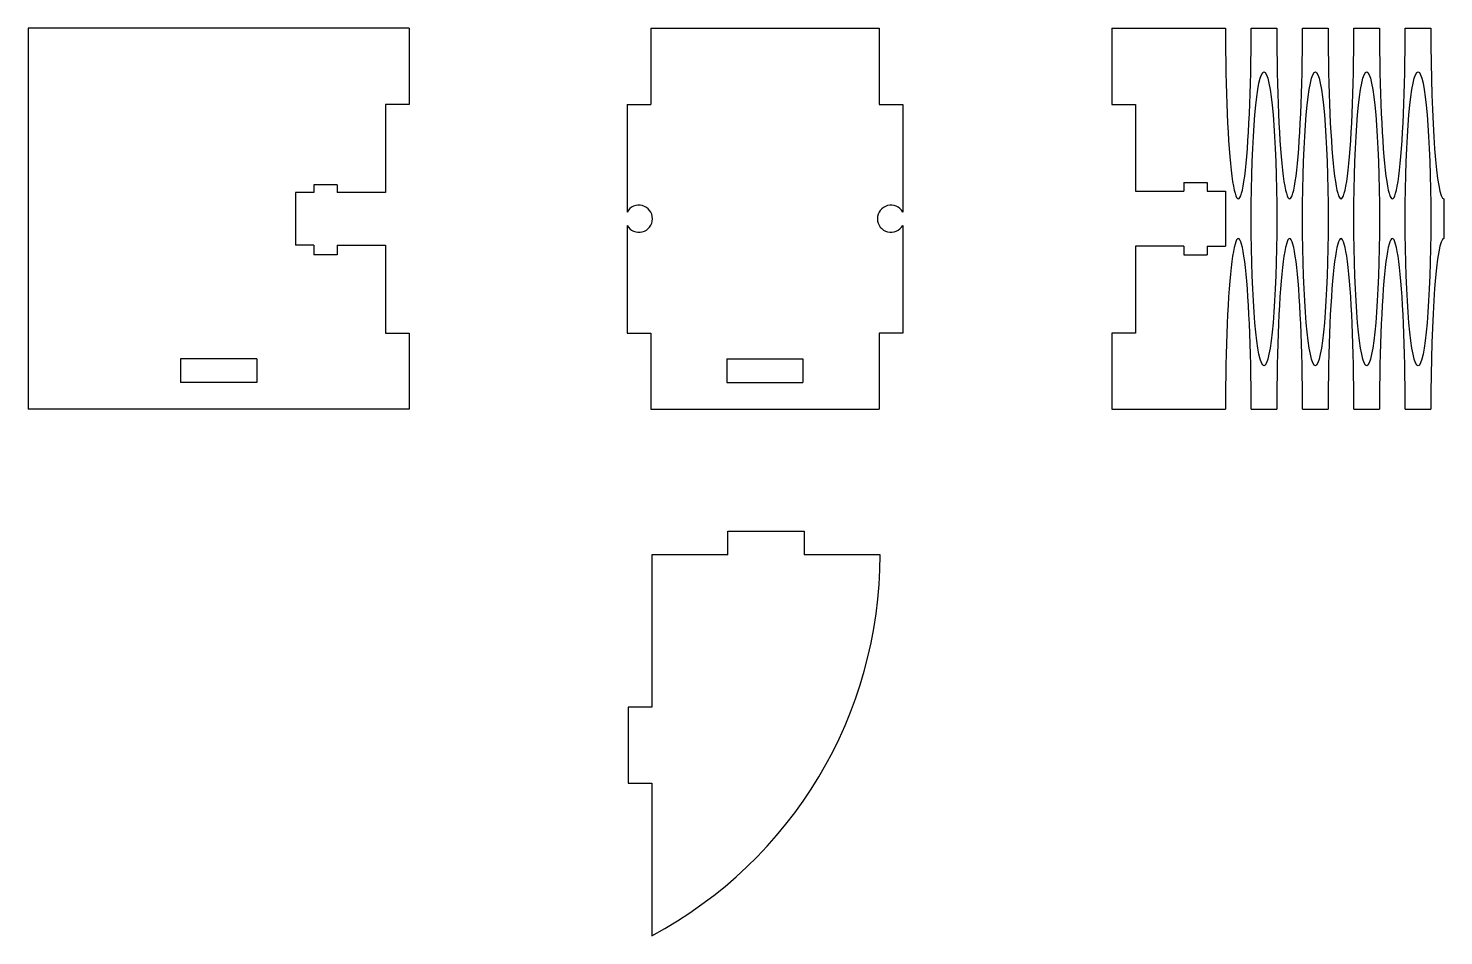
# Model space of a CAD drawing. Extents: x -3.93 to 3.39, y -3.71 to 0.98.
import ezdxf

# ---------------------------------------------------------------- set-up
doc = ezdxf.new("R2010")
doc.units = 0
doc.header["$MEASUREMENT"] = 0
doc.layers.add('VISIBLE', color=7, linetype='CONTINUOUS')

msp = doc.modelspace()

# ---------------------------------------------------------------- linework, layer by layer
at = {"layer": 'VISIBLE'}
for p, q in [((-1.959, 0.9843), (-3.9275, 0.9843)), ((-3.9275, 0.9843), (-3.9275, -0.9843)), ((-1.959, 0.9843), (-1.959, 0.5906)), ((-0.7097, 0.9843), (0.4714, 0.9843)), ((-0.7097, 0.9843), (-0.7097, 0.5906)), ((0.4714, 0.9843), (0.4714, 0.5906)), ((1.6751, 0.9843), (1.6751, 0.5906)), ((1.6751, 0.9843), (2.2621, 0.9843)), ((2.3949, 0.9843), (2.5276, 0.9843)), ((2.3949, 0.9843), (2.5276, 0.9843)), ((2.6603, 0.9843), (2.793, 0.9843)), ((2.6603, 0.9843), (2.793, 0.9843)), ((2.9258, 0.9843), (3.0585, 0.9843)), ((2.9258, 0.9843), (3.0585, 0.9843)), ((3.1912, 0.9843), (3.3239, 0.9843)), ((3.1912, 0.9843), (3.3239, 0.9843)), ((-1.959, 0.5906), (-2.081, 0.5906)), ((-2.081, 0.5906), (-2.081, 0.136)), ((-0.8318, 0.5906), (-0.7097, 0.5906)), ((-0.8318, 0.5906), (-0.8318, 0.0343)), ((0.4714, 0.5906), (0.5934, 0.5906)), ((0.5934, 0.5906), (0.5934, 0.0343)), ((1.6751, 0.5906), (1.7971, 0.5906)), ((1.7971, 0.5906), (1.7971, 0.1419)), ((-2.331, 0.1751), (-2.451, 0.1751)), ((-2.451, 0.1751), (-2.451, 0.136)), ((-2.331, 0.1751), (-2.331, 0.136)), ((2.0471, 0.1869), (2.1671, 0.1869)), ((2.0471, 0.1869), (2.0471, 0.1419)), ((2.1671, 0.1869), (2.1671, 0.1419)), ((-2.546, 0.136), (-2.546, -0.136)), ((-2.451, 0.136), (-2.546, 0.136)), ((-2.081, 0.136), (-2.331, 0.136)), ((1.7971, 0.1419), (2.0471, 0.1419)), ((2.1671, 0.1419), (2.2621, 0.1419)), ((2.2621, 0.1419), (2.2621, -0.1419)), ((3.3903, 0.1023), (3.3903, -0.1023)), ((-0.8318, -0.0343), (-0.8318, -0.5906)), ((0.5934, -0.0343), (0.5934, -0.5906)), ((-2.451, -0.136), (-2.546, -0.136)), ((-2.451, -0.136), (-2.451, -0.1869)), ((-2.331, -0.136), (-2.081, -0.136)), ((-2.331, -0.136), (-2.331, -0.1869)), ((-2.081, -0.136), (-2.081, -0.5906)), ((2.0471, -0.1419), (1.7971, -0.1419)), ((1.7971, -0.1419), (1.7971, -0.5906)), ((2.0471, -0.1419), (2.0471, -0.1869)), ((2.1671, -0.1419), (2.2621, -0.1419)), ((2.1671, -0.1419), (2.1671, -0.1869)), ((-2.331, -0.1869), (-2.451, -0.1869)), ((2.0471, -0.1869), (2.1671, -0.1869)), ((-2.081, -0.5906), (-1.959, -0.5906)), ((-1.959, -0.5906), (-1.959, -0.9843)), ((-0.8318, -0.5906), (-0.7097, -0.5906)), ((-0.7097, -0.5906), (-0.7097, -0.9843)), ((0.5934, -0.5906), (0.4714, -0.5906)), ((0.4714, -0.5906), (0.4714, -0.9843)), ((1.7971, -0.5906), (1.6751, -0.5906)), ((1.6751, -0.5906), (1.6751, -0.9843)), ((-2.7464, -0.7242), (-3.1401, -0.7242)), ((-3.1401, -0.7242), (-3.1401, -0.8463)), ((-2.7464, -0.7242), (-2.7464, -0.8463)), ((-0.316, -0.7244), (0.0777, -0.7244)), ((-0.316, -0.7244), (-0.316, -0.8465)), ((0.0777, -0.7244), (0.0777, -0.8465)), ((-2.7464, -0.8463), (-3.1401, -0.8463)), ((-0.316, -0.8465), (0.0777, -0.8465)), ((-1.959, -0.9843), (-3.9275, -0.9843)), ((-0.7097, -0.9843), (0.4714, -0.9843)), ((1.6751, -0.9843), (2.2621, -0.9843)), ((2.3949, -0.9843), (2.5276, -0.9843)), ((2.6603, -0.9843), (2.793, -0.9843)), ((2.6603, -0.9843), (2.793, -0.9843)), ((2.9258, -0.9843), (3.0585, -0.9843)), ((2.9258, -0.9843), (3.0585, -0.9843)), ((3.1912, -0.9843), (3.3239, -0.9843)), ((3.1912, -0.9843), (3.3239, -0.9843)), ((-0.3104, -1.7369), (-0.3104, -1.6149)), ((-0.3104, -1.6149), (0.0833, -1.6149)), ((0.0833, -1.6149), (0.0833, -1.7369)), ((-0.7041, -1.7369), (-0.7041, -2.5243)), ((-0.3104, -1.7369), (-0.7041, -1.7369)), ((0.477, -1.7369), (0.0833, -1.7369)), ((-0.7041, -2.5243), (-0.8261, -2.5243)), ((-0.8261, -2.5243), (-0.8261, -2.918)), ((-0.8261, -2.918), (-0.7041, -2.918)), ((-0.7041, -2.918), (-0.7041, -3.7054))]:
    msp.add_line(p, q, dxfattribs=at)
for centre, radius, start, end in [((-0.7707, 0), 0.07, 209.33548, 150.66452), ((0.5324, 0), 0.07, 29.33548, 330.66452), ((-1.7539, -1.7369), 2.231, 298.07249, 0)]:
    msp.add_arc(centre, radius, start, end, dxfattribs=at)
for centre, major_axis, ratio, start_param, end_param in [((2.3285, 0.9843), (0, -0.882), 0.075256, 4.712389, 7.853982), ((2.5939, 0.9843), (0, -0.882), 0.075256, 4.712389, 7.853982), ((2.8594, 0.9843), (0, -0.882), 0.075256, 4.712389, 7.853982), ((3.1249, 0.9843), (0, -0.882), 0.075256, 4.712389, 7.853982), ((3.3903, 0.9843), (0, -0.882), 0.075256, 4.712389, 6.283185), ((2.3285, -0.9843), (0, 0.8819), 0.075264, 4.712389, 7.853982), ((2.5939, -0.9843), (0, 0.8819), 0.075264, 4.712389, 7.853982), ((2.8594, -0.9843), (0, 0.8819), 0.075264, 4.712389, 7.853982), ((3.1249, -0.9843), (0, 0.8819), 0.075264, 4.712389, 7.853982), ((3.3903, -0.9843), (0, 0.8819), 0.075264, 0, 1.570796)]:
    msp.add_ellipse(centre, major_axis=major_axis, ratio=ratio, start_param=start_param, end_param=end_param, dxfattribs=at)
for centre, ratio in [((2.4612, 0), 0.087311), ((2.7267, 0), 0.087308), ((2.9921, 0), 0.087308), ((3.2576, 0), 0.087308)]:
    msp.add_ellipse(centre, major_axis=(0, 0.76), ratio=ratio, dxfattribs=at)

doc.saveas('drawing.dxf')
